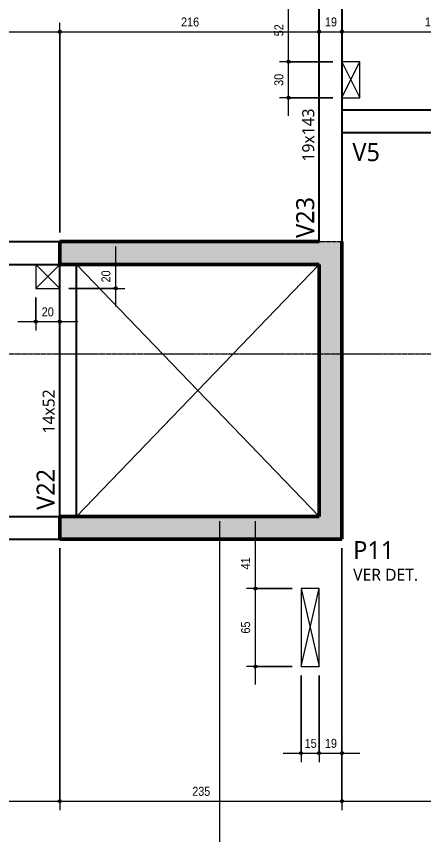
# Model space of a CAD drawing. Header units: centimetres. Extents: x -1968 to 25888, y -1244 to 84208.
# Drawn here: x -547 to -208, y -481 to 202 of the extents above; entities that cross this region are included whole.
import ezdxf

# ---------------------------------------------------------------- set-up
doc = ezdxf.new("R2010")
doc.units = ezdxf.units.CM
doc.linetypes.add('Centro de 6 mm', pattern=[1.32, 0.6, -0.24, 0.24, -0.24])
doc.linetypes.add('Traço', pattern=[0.635, 0.3175, -0.3175])
for name, color, linetype, lineweight in [('A-ANNO-DIMS', 7, 'Continuous', 9), ('A-ANNO-DIMS-50', 7, 'Continuous', 9), ('A-FLOR', 7, 'Continuous', 18), ('G-ANNO-SYMB', 7, 'Continuous', 9), ('S-BEAM', 7, 'Continuous', 18), ('S-BEAM-IDEN', 7, 'Continuous', 9), ('S-COLS', 7, 'Continuous', 18), ('S-COLS-HDLN', 7, 'Traço', 18), ('S-COLS-IDEN', 7, 'Continuous', 9)]:
    doc.layers.add(name, color=color, linetype=linetype, lineweight=lineweight)
doc.styles.add('Fira Sans', font='', dxfattribs={"width": 0.9, "height": 7.5})
doc.styles.add('Gadugi', font='gadugi.ttf', dxfattribs={"height": 10})
doc.styles.add('Gadugi_1', font='gadugi.ttf', dxfattribs={"height": 15})
doc.styles.add('Gadugi_4', font='gadugi.ttf', dxfattribs={"height": 0.2})
doc.styles.get('Fira Sans').set_extended_font_data('Fira Sans')
doc.dimstyles.new('PED_R80_1_5mm_ACIMA_As_ESQ__R00', dxfattribs={"dimscale": 30.48, "dimtxt": 10.229846, "dimasz": 0.328084, "dimexe": 0.246063, "dimexo": 0.246063, "dimgap": 0.049213, "dimtad": 1, "dimdec": 1, "dimrnd": 0.5, "dimdsep": 46, "dimtxsty": 'Fira Sans', "dimblk1": 'DOTSMALL', "dimblk2": 'DOTSMALL', "dimsah": 1, "dimcen": 0.09, "dimdle": 0.492126, "dimazin": 0, "dimtfac": 1, "dimtdec": 4, "dimtix": 1, "dimtmove": 0, "dimatfit": 3, "dimfxl": 1, "dimtvp": 1, "dimtolj": 1, "dimtzin": 0, "dimarcsym": 2})
doc.dimstyles.new('PED_R80_1_5mm_ACIMA_As_ESQ__R00_1', dxfattribs={"dimscale": 30.48, "dimtxt": 10.229846, "dimasz": 0.328084, "dimexe": 0.246063, "dimexo": 0.246063, "dimgap": 0.049213, "dimtad": 1, "dimdec": 1, "dimrnd": 0.5, "dimdsep": 46, "dimtxsty": 'Fira Sans', "dimblk1": 'DOTSMALL', "dimblk2": 'DOTSMALL', "dimsah": 1, "dimcen": 0.09, "dimdle": 0.492126, "dimazin": 0, "dimtfac": 1, "dimtdec": 4, "dimtix": 1, "dimtmove": 2, "dimatfit": 3, "dimfxl": 1, "dimtvp": 1, "dimtolj": 1, "dimtzin": 0, "dimarcsym": 2})

# ---------------------------------------------------------------- blocks, each defined once
blk = doc.blocks.new('PED_TAG_PILAR_R03 - PILAR VER DET_-2523782-PL100 - FORMA DO PAVIMENTO TIPO')
at = {"layer": 'S-COLS-IDEN', "insert": (0.115, -0.625), "char_height": 0.2, "width": 1.37089, "attachment_point": 1, "style": 'Gadugi_4'}
blk.add_mtext('VER DET.', dxfattribs=at)
blk = doc.blocks.new('DIMBLOCK100-PL100 - FORMA DO PAVIMENTO TIPO')
at = {"layer": 'A-ANNO-DIMS-50', "true_color": 0x000032}
h = blk.add_hatch(color=178, dxfattribs=at)
edge = h.paths.add_edge_path(flags=0)
edge.add_arc((-700, 188.74), 1.25, 0, 360)
h = blk.add_hatch(color=178, dxfattribs=at)
edge = h.paths.add_edge_path(flags=0)
edge.add_arc((-511, 188.74), 1.25, 0, 360)
at = {"layer": 'A-ANNO-DIMS-50', "color": 178, "true_color": 0x000032}
for p, q in [((-700, 183.01), (-700, 196.24)), ((-511, 21.25), (-511, 196.24)), ((-700, 188.74), (-511, 188.74)), ((-700, 188.74), (-700, 183.01)), ((-511, 188.74), (-511, 21.25))]:
    blk.add_line(p, q, dxfattribs=at)
for centre in [(-700, 188.74), (-511, 188.74)]:
    blk.add_circle(centre, 1.25, dxfattribs=at)
at = {"layer": 'A-ANNO-DIMS-50', "color": 0, "insert": (-612.78, 200.63), "char_height": 7.5, "width": 17.4694, "attachment_point": 1, "line_spacing_factor": 1.049215, "style": 'Fira Sans'}
blk.add_mtext('189', dxfattribs=at)
blk = doc.blocks.new('_DotSmall')
at = {"color": 0, "linetype": 'ByBlock', "const_width": 0.5}
blk.add_lwpolyline([(-0.0625, 0, 1), (0.0625, 0, 1)], format="xyb", close=True, dxfattribs=at)
blk = doc.blocks.new('DIMBLOCK101-PL100 - FORMA DO PAVIMENTO TIPO')
at = {"layer": 'A-ANNO-DIMS-50', "true_color": 0x000032}
h = blk.add_hatch(color=178, dxfattribs=at)
edge = h.paths.add_edge_path(flags=0)
edge.add_arc((-511, 188.74), 1.25, 0, 360)
h = blk.add_hatch(color=178, dxfattribs=at)
edge = h.paths.add_edge_path(flags=0)
edge.add_arc((-295, 188.74), 1.25, 0, 360)
at = {"layer": 'A-ANNO-DIMS-50', "color": 178, "true_color": 0x000032}
for p, q in [((-511, 21.25), (-511, 196.24)), ((-295, 183.01), (-295, 196.24)), ((-511, 188.74), (-295, 188.74)), ((-511, 188.74), (-511, 21.25)), ((-295, 188.74), (-295, 183.01))]:
    blk.add_line(p, q, dxfattribs=at)
for centre in [(-511, 188.74), (-295, 188.74)]:
    blk.add_circle(centre, 1.25, dxfattribs=at)
at = {"layer": 'A-ANNO-DIMS-50', "color": 0, "insert": (-410.02, 200.63), "char_height": 7.5, "width": 16.8399, "attachment_point": 1, "line_spacing_factor": 1.049215, "style": 'Fira Sans'}
blk.add_mtext('216', dxfattribs=at)
blk = doc.blocks.new('DIMBLOCK102-PL100 - FORMA DO PAVIMENTO TIPO')
at = {"layer": 'A-ANNO-DIMS-50', "true_color": 0x000032}
h = blk.add_hatch(color=178, dxfattribs=at)
edge = h.paths.add_edge_path(flags=0)
edge.add_arc((-295, 188.74), 1.25, 0, 360)
h = blk.add_hatch(color=178, dxfattribs=at)
edge = h.paths.add_edge_path(flags=0)
edge.add_arc((-276, 188.74), 1.25, 0, 360)
at = {"layer": 'A-ANNO-DIMS-50', "color": 178, "true_color": 0x000032}
for p, q in [((-295, 183.01), (-295, 196.24)), ((-276, 183.01), (-276, 196.24)), ((-295, 188.74), (-276, 188.74)), ((-295, 188.74), (-295, 183.01)), ((-276, 188.74), (-276, 183.01))]:
    blk.add_line(p, q, dxfattribs=at)
for centre in [(-295, 188.74), (-276, 188.74)]:
    blk.add_circle(centre, 1.25, dxfattribs=at)
at = {"layer": 'A-ANNO-DIMS-50', "color": 0, "insert": (-290.16, 200.63), "char_height": 7.5, "width": 11.1741, "attachment_point": 1, "line_spacing_factor": 1.049215, "style": 'Fira Sans'}
blk.add_mtext('19', dxfattribs=at)
blk = doc.blocks.new('DIMBLOCK103-PL100 - FORMA DO PAVIMENTO TIPO')
at = {"layer": 'A-ANNO-DIMS-50', "true_color": 0x000032}
h = blk.add_hatch(color=178, dxfattribs=at)
edge = h.paths.add_edge_path(flags=0)
edge.add_arc((-276, 188.74), 1.25, 0, 360)
h = blk.add_hatch(color=178, dxfattribs=at)
edge = h.paths.add_edge_path(flags=0)
edge.add_arc((-124, 188.74), 1.25, 0, 360)
at = {"layer": 'A-ANNO-DIMS-50', "color": 178, "true_color": 0x000032}
for p, q in [((-276, 183.01), (-276, 196.24)), ((-124, 131.25), (-124, 196.24)), ((-276, 188.74), (-124, 188.74)), ((-276, 188.74), (-276, 183.01)), ((-124, 188.74), (-124, 131.25))]:
    blk.add_line(p, q, dxfattribs=at)
for centre in [(-276, 188.74), (-124, 188.74)]:
    blk.add_circle(centre, 1.25, dxfattribs=at)
at = {"layer": 'A-ANNO-DIMS-50', "color": 0, "insert": (-206.89, 200.63), "char_height": 7.5, "width": 16.5251, "attachment_point": 1, "line_spacing_factor": 1.049215, "style": 'Fira Sans'}
blk.add_mtext('152', dxfattribs=at)
blk = doc.blocks.new('DIMBLOCK127-PL100 - FORMA DO PAVIMENTO TIPO')
at = {"layer": 'A-ANNO-DIMS-50', "true_color": 0x000032}
h = blk.add_hatch(color=178, dxfattribs=at)
edge = h.paths.add_edge_path(flags=0)
edge.add_arc((-714, -452.61), 1.25, 0, 360)
h = blk.add_hatch(color=178, dxfattribs=at)
edge = h.paths.add_edge_path(flags=0)
edge.add_arc((-511, -452.61), 1.25, 0, 360)
at = {"layer": 'A-ANNO-DIMS-50', "color": 178, "true_color": 0x000032}
for p, q in [((-714, -241.75), (-714, -460.11)), ((-714, -452.61), (-714, -241.75)), ((-511, -241.75), (-511, -460.11)), ((-511, -452.61), (-511, -241.75)), ((-714, -452.61), (-511, -452.61))]:
    blk.add_line(p, q, dxfattribs=at)
for centre in [(-714, -452.61), (-511, -452.61)]:
    blk.add_circle(centre, 1.25, dxfattribs=at)
at = {"layer": 'A-ANNO-DIMS-50', "color": 0, "insert": (-619.98, -440.72), "char_height": 7.5, "width": 17.9416, "attachment_point": 1, "line_spacing_factor": 1.049215, "style": 'Fira Sans'}
blk.add_mtext('203', dxfattribs=at)
blk = doc.blocks.new('DIMBLOCK128-PL100 - FORMA DO PAVIMENTO TIPO')
at = {"layer": 'A-ANNO-DIMS-50', "true_color": 0x000032}
h = blk.add_hatch(color=178, dxfattribs=at)
edge = h.paths.add_edge_path(flags=0)
edge.add_arc((-511, -452.61), 1.25, 0, 360)
h = blk.add_hatch(color=178, dxfattribs=at)
edge = h.paths.add_edge_path(flags=0)
edge.add_arc((-276, -452.61), 1.25, 0, 360)
at = {"layer": 'A-ANNO-DIMS-50', "color": 178, "true_color": 0x000032}
for p, q in [((-511, -241.75), (-511, -460.11)), ((-511, -452.61), (-511, -241.75)), ((-276, -241.75), (-276, -460.11)), ((-276, -452.61), (-276, -241.75)), ((-511, -452.61), (-276, -452.61))]:
    blk.add_line(p, q, dxfattribs=at)
for centre in [(-511, -452.61), (-276, -452.61)]:
    blk.add_circle(centre, 1.25, dxfattribs=at)
at = {"layer": 'A-ANNO-DIMS-50', "color": 0, "insert": (-400.71, -440.72), "char_height": 7.5, "width": 17.312, "attachment_point": 1, "line_spacing_factor": 1.049215, "style": 'Fira Sans'}
blk.add_mtext('235', dxfattribs=at)
blk = doc.blocks.new('DIMBLOCK129-PL100 - FORMA DO PAVIMENTO TIPO')
at = {"layer": 'A-ANNO-DIMS-50', "true_color": 0x000032}
h = blk.add_hatch(color=178, dxfattribs=at)
edge = h.paths.add_edge_path(flags=0)
edge.add_arc((-276, -452.61), 1.25, 0, 360)
h = blk.add_hatch(color=178, dxfattribs=at)
edge = h.paths.add_edge_path(flags=0)
edge.add_arc((-9.5, -452.61), 1.25, 0, 360)
at = {"layer": 'A-ANNO-DIMS-50', "color": 178, "true_color": 0x000032}
for p, q in [((-276, -241.75), (-276, -460.11)), ((-276, -452.61), (-276, -241.75)), ((-9.5, -458.34), (-9.5, -445.11)), ((-276, -452.61), (-9.5, -452.61)), ((-9.5, -452.61), (-9.5, -458.34))]:
    blk.add_line(p, q, dxfattribs=at)
for centre in [(-276, -452.61), (-9.5, -452.61)]:
    blk.add_circle(centre, 1.25, dxfattribs=at)
at = {"layer": 'A-ANNO-DIMS-50', "color": 0, "insert": (-153.83, -440.72), "char_height": 7.5, "width": 26.5976, "attachment_point": 1, "line_spacing_factor": 1.049215, "style": 'Fira Sans'}
blk.add_mtext('266.5', dxfattribs=at)
blk = doc.blocks.new('DIMBLOCK196-PL100 - FORMA DO PAVIMENTO TIPO')
at = {"layer": 'A-ANNO-DIMS-50', "true_color": 0x000032}
h = blk.add_hatch(color=178, dxfattribs=at)
edge = h.paths.add_edge_path(flags=0)
edge.add_arc((-464.43, -5.25), 1.25, 0, 360)
h = blk.add_hatch(color=178, dxfattribs=at)
edge = h.paths.add_edge_path(flags=0)
edge.add_arc((-464.43, -25.2), 1.25, 0, 360)
at = {"layer": 'A-ANNO-DIMS-50', "color": 178, "true_color": 0x000032}
for p, q in [((-464.43, -40.2), (-464.43, 9.75)), ((-503.5, -5.25), (-456.93, -5.25)), ((-464.43, -5.25), (-503.5, -5.25)), ((-503.5, -25.2), (-456.93, -25.2)), ((-464.43, -25.2), (-503.5, -25.2))]:
    blk.add_line(p, q, dxfattribs=at)
for centre in [(-464.43, -5.25), (-464.43, -25.2)]:
    blk.add_circle(centre, 1.25, dxfattribs=at)
at = {"layer": 'A-ANNO-DIMS-50', "color": 0, "insert": (-476.32, -20.27), "char_height": 7.5, "width": 12.1184, "attachment_point": 1, "rotation": 90, "line_spacing_factor": 1.049215, "style": 'Fira Sans'}
blk.add_mtext('20', dxfattribs=at)
blk = doc.blocks.new('DIMBLOCK197-PL100 - FORMA DO PAVIMENTO TIPO')
at = {"layer": 'A-ANNO-DIMS-50', "true_color": 0x000032}
h = blk.add_hatch(color=178, dxfattribs=at)
edge = h.paths.add_edge_path(flags=0)
edge.add_arc((-531.05, -52.92), 1.25, 0, 360)
h = blk.add_hatch(color=178, dxfattribs=at)
edge = h.paths.add_edge_path(flags=0)
edge.add_arc((-511, -52.92), 1.25, 0, 360)
at = {"layer": 'A-ANNO-DIMS-50', "color": 178, "true_color": 0x000032}
for p, q in [((-531.05, -32.7), (-531.05, -60.42)), ((-531.05, -52.92), (-531.05, -32.7)), ((-511, -58.66), (-511, -45.42)), ((-546.05, -52.92), (-496, -52.92)), ((-511, -52.92), (-511, -58.66))]:
    blk.add_line(p, q, dxfattribs=at)
for centre in [(-531.05, -52.92), (-511, -52.92)]:
    blk.add_circle(centre, 1.25, dxfattribs=at)
at = {"layer": 'A-ANNO-DIMS-50', "color": 0, "insert": (-526.08, -41.04), "char_height": 7.5, "width": 12.1184, "attachment_point": 1, "line_spacing_factor": 1.049215, "style": 'Fira Sans'}
blk.add_mtext('20', dxfattribs=at)
blk = doc.blocks.new('DIMBLOCK200-PL100 - FORMA DO PAVIMENTO TIPO')
at = {"layer": 'A-ANNO-DIMS-50', "true_color": 0x000032}
h = blk.add_hatch(color=178, dxfattribs=at)
edge = h.paths.add_edge_path(flags=0)
edge.add_arc((-320.47, 163.73), 1.25, 0, 360)
h = blk.add_hatch(color=178, dxfattribs=at)
edge = h.paths.add_edge_path(flags=0)
edge.add_arc((-320.47, 133.73), 1.25, 0, 360)
at = {"layer": 'A-ANNO-DIMS-50', "color": 178, "true_color": 0x000032}
for p, q in [((-283.5, 163.73), (-327.97, 163.73)), ((-320.47, 118.73), (-320.47, 163.73)), ((-320.47, 163.73), (-283.5, 163.73)), ((-283.5, 133.73), (-327.97, 133.73)), ((-320.47, 133.73), (-283.5, 133.73))]:
    blk.add_line(p, q, dxfattribs=at)
for centre in [(-320.47, 163.73), (-320.47, 133.73)]:
    blk.add_circle(centre, 1.25, dxfattribs=at)
at = {"layer": 'A-ANNO-DIMS-50', "color": 0, "insert": (-332.35, 143.62), "char_height": 7.5, "width": 12.2758, "attachment_point": 1, "rotation": 90, "line_spacing_factor": 1.049215, "style": 'Fira Sans'}
blk.add_mtext('30', dxfattribs=at)
blk = doc.blocks.new('DIMBLOCK201-PL100 - FORMA DO PAVIMENTO TIPO')
at = {"layer": 'A-ANNO-DIMS-50', "true_color": 0x000032}
h = blk.add_hatch(color=178, dxfattribs=at)
edge = h.paths.add_edge_path(flags=0)
edge.add_arc((-320.47, 215.73), 1.25, 0, 360)
h = blk.add_hatch(color=178, dxfattribs=at)
edge = h.paths.add_edge_path(flags=0)
edge.add_arc((-320.47, 163.73), 1.25, 0, 360)
at = {"layer": 'A-ANNO-DIMS-50', "color": 178, "true_color": 0x000032}
for p, q in [((-283.5, 215.73), (-327.97, 215.73)), ((-320.47, 163.73), (-320.47, 215.73)), ((-320.47, 215.73), (-283.5, 215.73)), ((-283.5, 163.73), (-327.97, 163.73)), ((-320.47, 163.73), (-283.5, 163.73))]:
    blk.add_line(p, q, dxfattribs=at)
for centre in [(-320.47, 215.73), (-320.47, 163.73)]:
    blk.add_circle(centre, 1.25, dxfattribs=at)
at = {"layer": 'A-ANNO-DIMS-50', "color": 0, "insert": (-332.35, 184.95), "char_height": 7.5, "width": 11.4889, "attachment_point": 1, "rotation": 90, "line_spacing_factor": 1.049215, "style": 'Fira Sans'}
blk.add_mtext('52', dxfattribs=at)
blk = doc.blocks.new('DIMBLOCK218-PL100 - FORMA DO PAVIMENTO TIPO')
at = {"layer": 'A-ANNO-DIMS-50', "true_color": 0x000032}
h = blk.add_hatch(color=178, dxfattribs=at)
edge = h.paths.add_edge_path(flags=0)
edge.add_arc((-348.1, -275.48), 1.25, 0, 360)
h = blk.add_hatch(color=178, dxfattribs=at)
edge = h.paths.add_edge_path(flags=0)
edge.add_arc((-348.1, -340.48), 1.25, 0, 360)
at = {"layer": 'A-ANNO-DIMS-50', "color": 178, "true_color": 0x000032}
for p, q in [((-317.55, -275.48), (-355.6, -275.48)), ((-348.1, -355.48), (-348.1, -275.48)), ((-348.1, -275.48), (-317.55, -275.48)), ((-317.55, -340.48), (-355.6, -340.48)), ((-348.1, -340.48), (-317.55, -340.48))]:
    blk.add_line(p, q, dxfattribs=at)
for centre in [(-348.1, -275.48), (-348.1, -340.48)]:
    blk.add_circle(centre, 1.25, dxfattribs=at)
at = {"layer": 'A-ANNO-DIMS-50', "color": 0, "insert": (-359.98, -312.96), "char_height": 7.5, "width": 11.9611, "attachment_point": 1, "rotation": 90, "line_spacing_factor": 1.049215, "style": 'Fira Sans'}
blk.add_mtext('65', dxfattribs=at)
blk = doc.blocks.new('DIMBLOCK219-PL100 - FORMA DO PAVIMENTO TIPO')
at = {"layer": 'A-ANNO-DIMS-50', "true_color": 0x000032}
h = blk.add_hatch(color=178, dxfattribs=at)
edge = h.paths.add_edge_path(flags=0)
edge.add_arc((-348.1, -234.25), 1.25, 0, 360)
h = blk.add_hatch(color=178, dxfattribs=at)
edge = h.paths.add_edge_path(flags=0)
edge.add_arc((-348.1, -275.48), 1.25, 0, 360)
at = {"layer": 'A-ANNO-DIMS-50', "color": 178, "true_color": 0x000032}
for p, q in [((-348.1, -275.48), (-348.1, -219.25)), ((-342.37, -234.25), (-355.6, -234.25)), ((-348.1, -234.25), (-342.37, -234.25)), ((-317.55, -275.48), (-355.6, -275.48)), ((-348.1, -275.48), (-317.55, -275.48))]:
    blk.add_line(p, q, dxfattribs=at)
for centre in [(-348.1, -234.25), (-348.1, -275.48)]:
    blk.add_circle(centre, 1.25, dxfattribs=at)
at = {"layer": 'A-ANNO-DIMS-50', "color": 0, "insert": (-359.98, -259.52), "char_height": 7.5, "width": 11.1741, "attachment_point": 1, "rotation": 90, "line_spacing_factor": 1.049215, "style": 'Fira Sans'}
blk.add_mtext('41', dxfattribs=at)
blk = doc.blocks.new('DIMBLOCK220-PL100 - FORMA DO PAVIMENTO TIPO')
at = {"layer": 'A-ANNO-DIMS-50', "true_color": 0x000032}
h = blk.add_hatch(color=178, dxfattribs=at)
edge = h.paths.add_edge_path(flags=0)
edge.add_arc((-310.05, -412.61), 1.25, 0, 360)
h = blk.add_hatch(color=178, dxfattribs=at)
edge = h.paths.add_edge_path(flags=0)
edge.add_arc((-295.05, -412.61), 1.25, 0, 360)
at = {"layer": 'A-ANNO-DIMS-50', "color": 178, "true_color": 0x000032}
for p, q in [((-310.05, -347.98), (-310.05, -420.11)), ((-310.05, -412.61), (-310.05, -347.98)), ((-295.05, -347.98), (-295.05, -420.11)), ((-295.05, -412.61), (-295.05, -347.98)), ((-325.05, -412.61), (-295.05, -412.61))]:
    blk.add_line(p, q, dxfattribs=at)
for centre in [(-310.05, -412.61), (-295.05, -412.61)]:
    blk.add_circle(centre, 1.25, dxfattribs=at)
at = {"layer": 'A-ANNO-DIMS-50', "color": 0, "insert": (-307.08, -400.73), "char_height": 7.5, "width": 10.8594, "attachment_point": 1, "line_spacing_factor": 1.049215, "style": 'Fira Sans'}
blk.add_mtext('15', dxfattribs=at)
blk = doc.blocks.new('DIMBLOCK221-PL100 - FORMA DO PAVIMENTO TIPO')
at = {"layer": 'A-ANNO-DIMS-50', "true_color": 0x000032}
h = blk.add_hatch(color=178, dxfattribs=at)
edge = h.paths.add_edge_path(flags=0)
edge.add_arc((-295.05, -412.61), 1.25, 0, 360)
h = blk.add_hatch(color=178, dxfattribs=at)
edge = h.paths.add_edge_path(flags=0)
edge.add_arc((-276, -412.61), 1.25, 0, 360)
at = {"layer": 'A-ANNO-DIMS-50', "color": 178, "true_color": 0x000032}
for p, q in [((-276, -241.75), (-276, -420.11)), ((-276, -412.61), (-276, -241.75)), ((-295.05, -347.98), (-295.05, -420.11)), ((-295.05, -412.61), (-295.05, -347.98)), ((-295.05, -412.61), (-261, -412.61))]:
    blk.add_line(p, q, dxfattribs=at)
for centre in [(-295.05, -412.61), (-276, -412.61)]:
    blk.add_circle(centre, 1.25, dxfattribs=at)
at = {"layer": 'A-ANNO-DIMS-50', "color": 0, "insert": (-290.18, -400.73), "char_height": 7.5, "width": 11.1741, "attachment_point": 1, "line_spacing_factor": 1.049215, "style": 'Fira Sans'}
blk.add_mtext('19', dxfattribs=at)
blk = doc.blocks.new('DIMBLOCK300-PL100 - FORMA DO PAVIMENTO TIPO')
at = {"layer": 'A-ANNO-DIMS-50', "true_color": 0x000032}
h = blk.add_hatch(color=178, dxfattribs=at)
edge = h.paths.add_edge_path(flags=0)
edge.add_arc((-378.1, -234.25), 1.25, 0, 360)
h = blk.add_hatch(color=178, dxfattribs=at)
edge = h.paths.add_edge_path(flags=0)
edge.add_arc((-378.1, -685.75), 1.25, 0, 360)
at = {"layer": 'A-ANNO-DIMS-50', "color": 178, "true_color": 0x000032}
for p, q in [((-378.1, -219.25), (-378.1, -685.75)), ((-383.83, -234.25), (-370.6, -234.25)), ((-378.1, -234.25), (-383.83, -234.25)), ((-383.83, -685.75), (-370.6, -685.75)), ((-378.1, -685.75), (-383.83, -685.75))]:
    blk.add_line(p, q, dxfattribs=at)
for centre in [(-378.1, -234.25), (-378.1, -685.75)]:
    blk.add_circle(centre, 1.25, dxfattribs=at)
at = {"layer": 'A-ANNO-DIMS-50', "color": 0, "insert": (-389.98, -526.89), "char_height": 7.5, "width": 25.6533, "attachment_point": 1, "rotation": 90, "line_spacing_factor": 1.049215, "style": 'Fira Sans'}
blk.add_mtext('451.5', dxfattribs=at)

msp = doc.modelspace()

# ---------------------------------------------------------------- hatches: boundary and pattern name
at = {"layer": 'S-COLS', "true_color": 0x808080}
msp.add_hatch(color=8, dxfattribs=at).paths.add_polyline_path([(-276, -234.25), (-276, 13.75), (-511, 13.75), (-511, -5.25), (-295, -5.25), (-295, -215.25), (-511, -215.25), (-511, -234.25), (-439.21, -234.25)], flags=0)

# ---------------------------------------------------------------- linework, layer by layer
at = {"linetype": 'Traço', "lineweight": 18}
for p, q in [((-276.02, 163.73), (-276, 163.7)), ((-276.02, 133.73), (-276, 133.77)), ((-531.05, -5.18), (-530.98, -5.25)), ((-511.07, -5.25), (-511, -5.18))]:
    msp.add_line(p, q, dxfattribs=at)
at = {"lineweight": 18}
for p, q in [((-276, 133.79), (-261.03, 163.72)), ((-276, 163.68), (-261.03, 133.74)), ((-531.05, -25.2), (-511.07, -5.25)), ((-530.98, -5.25), (-511, -25.2)), ((-295, -5.25), (-497, -215.25)), ((-497, -5.25), (-295, -215.25)), ((-310.05, -340.46), (-295.06, -275.5)), ((-310.05, -275.5), (-295.06, -340.46))]:
    msp.add_line(p, q, dxfattribs=at)
at = {"layer": 'A-FLOR'}
for p, q in [((-261.02, 163.73), (-276, 163.73)), ((-261.02, 133.73), (-261.02, 163.73)), ((-276, 133.73), (-261.02, 133.73)), ((-531.05, -5.25), (-531.05, -25.2)), ((-531.05, -25.2), (-511, -25.2)), ((-295.05, -275.48), (-310.05, -275.48)), ((-310.05, -275.48), (-310.05, -340.48)), ((-295.05, -340.48), (-295.05, -275.48)), ((-310.05, -340.48), (-295.05, -340.48))]:
    msp.add_line(p, q, dxfattribs=at)
at = {"layer": 'G-ANNO-SYMB', "linetype": 'Centro de 6 mm'}
msp.add_line((-1744.04, -79.8), (1729.21, -79.8), dxfattribs=at)
at = {"layer": 'S-BEAM', "lineweight": 25}
for p, q in [((-295, 13.75), (-295, 326.75)), ((-276, 326.75), (-276, 13.75)), ((-276, 123.75), (-124, 123.75)), ((-276, 104.75), (-124, 104.75)), ((-700, 13.75), (-511, 13.75)), ((-700, -5.25), (-511, -5.25)), ((-511, -215.25), (-511, -5.25)), ((-497, -215.25), (-497, -5.25)), ((-700, -215.25), (-511, -215.25)), ((-714, -234.25), (-511, -234.25))]:
    msp.add_line(p, q, dxfattribs=at)
at = {"layer": 'S-COLS', "lineweight": 50}
for p, q in [((-511, -5.25), (-511, 13.75)), ((-511, 13.75), (-295, 13.75)), ((-276, 13.75), (-276, -234.25)), ((-295, -5.25), (-511, -5.25)), ((-295, -215.25), (-295, -5.25)), ((-511, -234.25), (-511, -215.25)), ((-511, -215.25), (-295, -215.25)), ((-276, -234.25), (-511, -234.25))]:
    msp.add_line(p, q, dxfattribs=at)
at = {"layer": 'S-COLS-HDLN'}
msp.add_line((-295, 13.75), (-276, 13.75), dxfattribs=at)

# ---------------------------------------------------------------- block references
at = {"layer": 'S-COLS-IDEN', "xscale": 49.99999999999998, "yscale": 49.99999999999998, "zscale": 49.99999999999998}
msp.add_blockref('PED_TAG_PILAR_R03 - PILAR VER DET_-2523782-PL100 - FORMA DO PAVIMENTO TIPO', (-272.36, -227.66), dxfattribs=at)

# ---------------------------------------------------------------- texts
at = {"layer": 'S-BEAM-IDEN', "attachment_point": 1, "rotation": 90}
for s, insert, char_height, width, style in [('19x143', (-309.11, 80.58), 10, 54.1139, 'Gadugi'), ('V23', (-314.14, 16.87), 15, 44.0928, 'Gadugi_1'), ('14x52', (-525.32, -146.1), 10, 44.8945, 'Gadugi'), ('V22', (-530.35, -209.8), 15, 44.0928, 'Gadugi_1')]:
    msp.add_mtext(s, dxfattribs=dict(at, insert=insert, char_height=char_height, width=width, style=style))
at = {"layer": 'S-BEAM-IDEN', "insert": (-267.28, 95.87), "char_height": 15, "width": 30.0633, "attachment_point": 1, "style": 'Gadugi_1'}
msp.add_mtext('V5', dxfattribs=at)
at = {"layer": 'S-COLS-IDEN', "insert": (-266.62, -235.9), "char_height": 15, "width": 42.4894, "attachment_point": 1, "style": 'Gadugi_1'}
msp.add_mtext('P11', dxfattribs=at)

# ---------------------------------------------------------------- dimensions: what is measured, and where the dimension line sits
at = {"layer": 'A-ANNO-DIMS', "color": 178, "true_color": 0x000032}
for base, p1, p2, override, picture, middle in [((-320.47, 215.73), (-276, 163.73), (-276, 215.73), {"dimpost": '<>', "dimfxl": 51.998727}, 'DIMBLOCK201-PL100 - FORMA DO PAVIMENTO TIPO', (-325.78, 189.73)), ((-320.47, 163.73), (-276, 133.73), (-276, 163.73), {"dimpost": '<>', "dimfxl": 30}, 'DIMBLOCK200-PL100 - FORMA DO PAVIMENTO TIPO', (-325.78, 148.73)), ((-464.4315, -5.25), (-511, -25.1967), (-511, -5.25), {"dimpost": '<>', "dimfxl": 19.946694}, 'DIMBLOCK196-PL100 - FORMA DO PAVIMENTO TIPO', (-469.7468, -15.2233)), ((-348.1, -234.25), (-310.05, -275.48), (-349.87, -234.25), {"dimpost": '<>', "dimfxl": 57.317039}, 'DIMBLOCK219-PL100 - FORMA DO PAVIMENTO TIPO', (-353.35, -254.87)), ((-348.1, -275.48), (-310.05, -340.48), (-310.05, -275.48), {"dimpost": '<>', "dimfxl": 65.000082}, 'DIMBLOCK218-PL100 - FORMA DO PAVIMENTO TIPO', (-353.41, -307.98))]:
    dim = msp.add_linear_dim(base=base, p1=p1, p2=p2, angle=90, dimstyle='PED_R80_1_5mm_ACIMA_As_ESQ__R00', override=override, dxfattribs=at)
    dim.commit()
    dim.dimension.update_dxf_attribs({"geometry": picture, "text_midpoint": middle})
for base, p1, p2, override, picture, middle in [((-511, 188.74), (-700, 190.51), (-511, 13.75), {"dimpost": '<>', "dimfxl": 258.775097}, 'DIMBLOCK100-PL100 - FORMA DO PAVIMENTO TIPO', (-605.5, 194.11)), ((-295, 188.74), (-511, 13.75), (-295, 190.51), {"dimpost": '<>', "dimfxl": 279.104918}, 'DIMBLOCK101-PL100 - FORMA DO PAVIMENTO TIPO', (-403, 194.06)), ((-276, 188.74), (-295, 190.51), (-276, 190.51), {"dimpost": '<>', "dimfxl": 19}, 'DIMBLOCK102-PL100 - FORMA DO PAVIMENTO TIPO', (-285.5, 194.11)), ((-124, 188.74), (-276, 190.51), (-124, 123.75), {"dimpost": '<>', "dimfxl": 166.014134}, 'DIMBLOCK103-PL100 - FORMA DO PAVIMENTO TIPO', (-200, 194.06)), ((-511, -52.9228), (-531.0516, -25.1967), (-511, -51.155), {"dimpost": '<>', "dimfxl": 32.800924}, 'DIMBLOCK197-PL100 - FORMA DO PAVIMENTO TIPO', (-521.0258, -47.6075)), ((-511, -452.61), (-714, -234.25), (-511, -234.25), {"dimpost": '<>', "dimfxl": 203}, 'DIMBLOCK127-PL100 - FORMA DO PAVIMENTO TIPO', (-612.5, -447.29)), ((-276, -452.61), (-511, -234.25), (-276, -234.25), {"dimpost": '<>', "dimfxl": 235}, 'DIMBLOCK128-PL100 - FORMA DO PAVIMENTO TIPO', (-393.5, -447.29)), ((-276, -412.6123), (-295.0513, -340.4807), (-276, -234.25), {"dimpost": '<>', "dimfxl": 107.925529}, 'DIMBLOCK221-PL100 - FORMA DO PAVIMENTO TIPO', (-285.5256, -407.2426)), ((-9.5, -452.61), (-276, -234.25), (-9.5, -450.84), {"dimpost": '<>', "dimfxl": 343.414108}, 'DIMBLOCK129-PL100 - FORMA DO PAVIMENTO TIPO', (-142.75, -447.29)), ((-295.05, -412.61), (-310.05, -340.48), (-295.05, -340.48), {"dimpost": '<>', "dimfxl": 15.000019}, 'DIMBLOCK220-PL100 - FORMA DO PAVIMENTO TIPO', (-302.55, -407.3))]:
    dim = msp.add_linear_dim(base=base, p1=p1, p2=p2, dimstyle='PED_R80_1_5mm_ACIMA_As_ESQ__R00', override=override, dxfattribs=at)
    dim.commit()
    dim.dimension.update_dxf_attribs({"geometry": picture, "text_midpoint": middle})
dim = msp.add_linear_dim(base=(-378.1, -685.75), p1=(-376.33, -234.25), p2=(-376.33, -685.75), angle=90, dimstyle='PED_R80_1_5mm_ACIMA_As_ESQ__R00_1', override={"dimpost": '<>', "dimfxl": 451.5}, dxfattribs=at)
dim.commit()
dim.dimension.update_dxf_attribs({"geometry": 'DIMBLOCK300-PL100 - FORMA DO PAVIMENTO TIPO', "text_midpoint": (-384.98, -514.07), "dimtype": 160, "text_rotation": 90})

doc.saveas('drawing.dxf')
